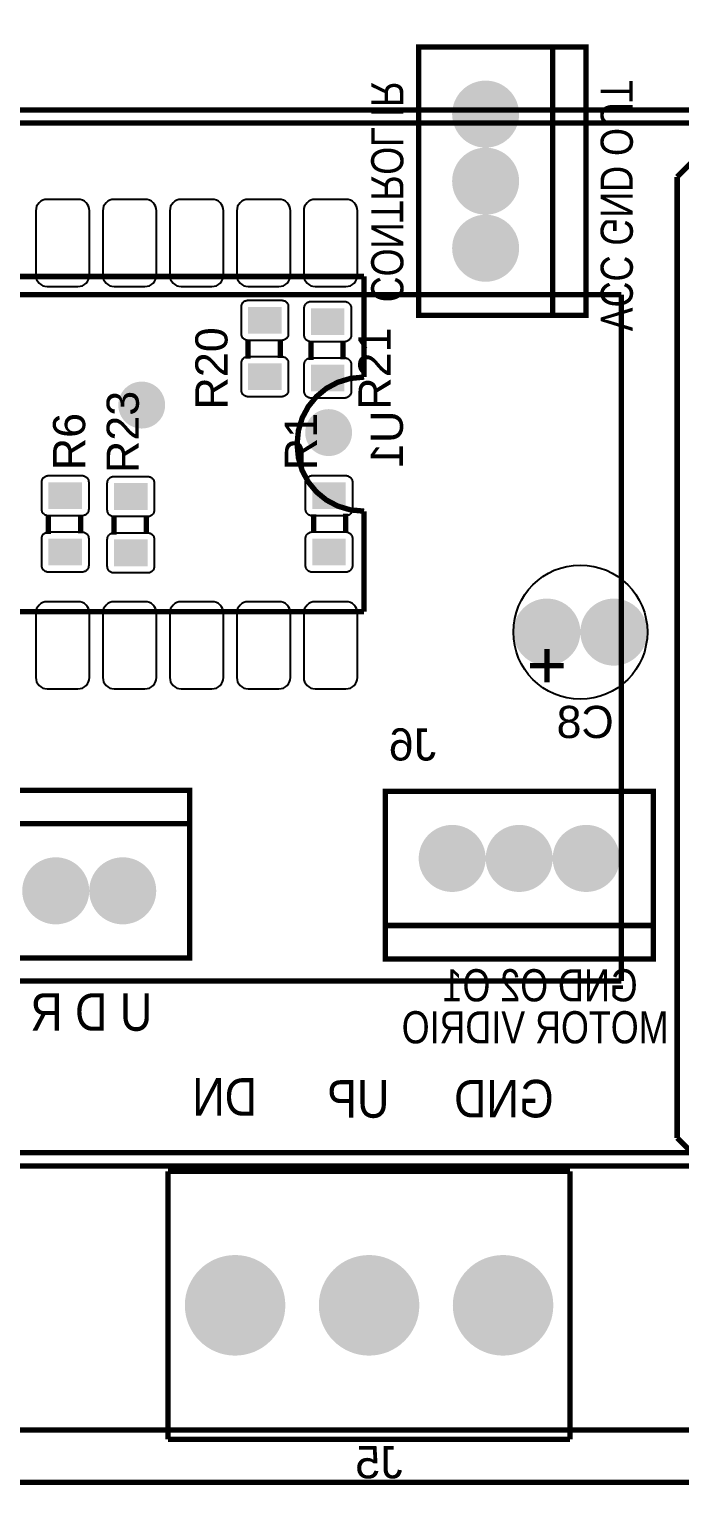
# Model space of a CAD drawing. Header units: inches. Extents: x -3.32 to 3.32, y -1.77 to 1.77.
# Drawn here: x 0.96 to 1.932, y -1.767 to 0.404 of the extents above; entities that cross this region are included whole.
import ezdxf

# ---------------------------------------------------------------- set-up
doc = ezdxf.new("R2010")
doc.units = ezdxf.units.IN
doc.layers.get('0').update_dxf_attribs({"linetype": 'CONTINUOUS'})

# ---------------------------------------------------------------- blocks, each defined once
blk = doc.blocks.new('RPAD')
blk.add_trace([(-0.5, -0.5), (-0.5, 0.5), (0.5, -0.5), (0.5, 0.5)])
blk = doc.blocks.new('EPAD')
at = {"const_width": 0.5}
blk.add_lwpolyline([(-0.25, 0, 1), (0.25, 0, 1)], format="xyb", close=True, dxfattribs=at)

msp = doc.modelspace()

# ---------------------------------------------------------------- linework, layer by layer
at = {"const_width": 0.008}
for points in [[(-3.316524, -1.763386), (3.20472, -1.763386), (3.20472, 1.763386), (-3.316524, 1.763386), (-3.316524, -1.763386)], [(-3.316524, -1.763386), (3.20472, -1.763386), (3.20472, 1.763386), (-3.316524, 1.763386), (-3.316524, -1.763386)], [(-3.316524, -1.763386), (3.20472, -1.763386), (3.20472, 1.763386), (-3.316524, 1.763386), (-3.316524, -1.763386)], [(1.541689, -0.023213), (1.791689, -0.023213), (1.791689, 0.376787), (1.541689, 0.376787), (1.541689, -0.023213)], [(1.541689, -0.023213), (1.791689, -0.023213), (1.791689, 0.376787), (1.541689, 0.376787), (1.541689, -0.023213)], [(1.541689, -0.023213), (1.791689, -0.023213), (1.791689, 0.376787), (1.541689, 0.376787), (1.541689, -0.023213)], [(1.741689, -0.023213), (1.741689, 0.376787)], [(1.741689, -0.023213), (1.741689, 0.376787)], [(1.741689, -0.023213), (1.741689, 0.376787)], [(-1.522042, 0.263387), (-1.541727, 0.283072), (2.237801, 0.283072)], [(-1.522042, 0.263387), (-1.541727, 0.283072), (2.237801, 0.283072)], [(-1.522042, 0.263387), (-1.541727, 0.283072), (2.237801, 0.283072)], [(-1.522042, -1.272046), (-1.522042, 0.263387), (2.218116, 0.263387)], [(-1.522042, -1.272046), (-1.522042, 0.263387), (2.218116, 0.263387)], [(-1.522042, -1.272046), (-1.522042, 0.263387), (2.218116, 0.263387)], [(1.927571, 0.183071), (1.968516, 0.224016)], [(1.927571, 0.183071), (1.968516, 0.224016)], [(1.927571, 0.183071), (1.968516, 0.224016)], [(1.927571, -1.25), (1.927571, 0.183071)], [(1.927571, -1.25), (1.927571, 0.183071)], [(1.927571, -1.25), (1.927571, 0.183071)], [(1.460248, 0.034646), (-0.539752, 0.034646)], [(1.460248, 0.034646), (-0.539752, 0.034646)], [(1.460248, 0.034646), (-0.539752, 0.034646)], [(1.460248, -0.115354), (1.460248, 0.034646)], [(1.460248, -0.115354), (1.460248, 0.034646)], [(1.460248, -0.115354), (1.460248, 0.034646)], [(-1.148026, 0.007482), (1.8441, 0.007482)], [(-1.148026, 0.007482), (1.8441, 0.007482)], [(-1.148026, 0.007482), (1.8441, 0.007482)], [(1.8441, 0.007482), (1.8441, -1.01614)], [(1.8441, 0.007482), (1.8441, -1.01614)], [(1.8441, 0.007482), (1.8441, -1.01614)], [(1.287154, -0.059717), (1.287154, -0.087717)], [(1.287154, -0.059717), (1.287154, -0.087717)], [(1.287154, -0.059717), (1.287154, -0.087717)], [(1.335154, -0.059717), (1.335154, -0.086717)], [(1.335154, -0.059717), (1.335154, -0.086717)], [(1.335154, -0.059717), (1.335154, -0.086717)], [(1.380965, -0.061654), (1.380965, -0.089654)], [(1.380965, -0.061654), (1.380965, -0.089654)], [(1.380965, -0.061654), (1.380965, -0.089654)], [(1.428965, -0.061654), (1.428965, -0.088654)], [(1.428965, -0.061654), (1.428965, -0.088654)], [(1.428965, -0.061654), (1.428965, -0.088654)], [(1.360248, -0.215354), (1.362248, -0.19498), (1.367998, -0.176104), (1.377123, -0.159104), (1.389248, -0.144354), (1.403998, -0.132229), (1.420998, -0.123104), (1.439873, -0.117354), (1.460248, -0.115354)], [(1.360248, -0.215354), (1.362248, -0.19498), (1.367998, -0.176104), (1.377123, -0.159104), (1.389248, -0.144354), (1.403998, -0.132229), (1.420998, -0.123104), (1.439873, -0.117354), (1.460248, -0.115354)], [(1.360248, -0.215354), (1.362248, -0.19498), (1.367998, -0.176104), (1.377123, -0.159104), (1.389248, -0.144354), (1.403998, -0.132229), (1.420998, -0.123104), (1.439873, -0.117354), (1.460248, -0.115354)], [(1.360248, -0.215354), (1.362248, -0.236017), (1.367998, -0.255026), (1.377123, -0.272044), (1.389248, -0.286729), (1.403998, -0.298743), (1.420998, -0.307745), (1.439873, -0.313395), (1.460248, -0.315354)], [(1.360248, -0.215354), (1.362248, -0.236017), (1.367998, -0.255026), (1.377123, -0.272044), (1.389248, -0.286729), (1.403998, -0.298743), (1.420998, -0.307745), (1.439873, -0.313395), (1.460248, -0.315354)], [(1.360248, -0.215354), (1.362248, -0.236017), (1.367998, -0.255026), (1.377123, -0.272044), (1.389248, -0.286729), (1.403998, -0.298743), (1.420998, -0.307745), (1.439873, -0.313395), (1.460248, -0.315354)], [(0.989185, -0.321252), (0.989185, -0.349252)], [(0.989185, -0.321252), (0.989185, -0.349252)], [(0.989185, -0.321252), (0.989185, -0.349252)], [(1.037185, -0.321252), (1.037185, -0.348252)], [(1.037185, -0.321252), (1.037185, -0.348252)], [(1.037185, -0.321252), (1.037185, -0.348252)], [(1.087035, -0.322512), (1.087035, -0.350512)], [(1.087035, -0.322512), (1.087035, -0.350512)], [(1.087035, -0.322512), (1.087035, -0.350512)], [(1.135035, -0.322512), (1.135035, -0.349512)], [(1.135035, -0.322512), (1.135035, -0.349512)], [(1.135035, -0.322512), (1.135035, -0.349512)], [(1.384886, -0.347252), (1.384886, -0.320252)], [(1.384886, -0.347252), (1.384886, -0.320252)], [(1.384886, -0.347252), (1.384886, -0.320252)], [(1.432886, -0.347252), (1.432886, -0.319252)], [(1.432886, -0.347252), (1.432886, -0.319252)], [(1.432886, -0.347252), (1.432886, -0.319252)], [(1.460248, -0.465354), (1.460248, -0.315354)], [(1.460248, -0.465354), (1.460248, -0.315354)], [(1.460248, -0.465354), (1.460248, -0.315354)], [(1.460248, -0.465354), (-0.539752, -0.465354)], [(1.460248, -0.465354), (-0.539752, -0.465354)], [(1.460248, -0.465354), (-0.539752, -0.465354)], [(1.733083, -0.570669), (1.733083, -0.520669)], [(1.733083, -0.570669), (1.733083, -0.520669)], [(1.733083, -0.570669), (1.733083, -0.520669)], [(1.708083, -0.545669), (1.758083, -0.545669)], [(1.708083, -0.545669), (1.758083, -0.545669)], [(1.708083, -0.545669), (1.758083, -0.545669)], [(0.300012, -0.981496), (1.200012, -0.981496), (1.200012, -0.731496), (0.300012, -0.731496), (0.300012, -0.981496)], [(0.300012, -0.981496), (1.200012, -0.981496), (1.200012, -0.731496), (0.300012, -0.731496), (0.300012, -0.981496)], [(0.300012, -0.981496), (1.200012, -0.981496), (1.200012, -0.731496), (0.300012, -0.731496), (0.300012, -0.981496)], [(1.491787, -0.983177), (1.891787, -0.983177), (1.891787, -0.733177), (1.491787, -0.733177), (1.491787, -0.983177)], [(1.491787, -0.983177), (1.891787, -0.983177), (1.891787, -0.733177), (1.491787, -0.733177), (1.491787, -0.983177)], [(1.491787, -0.983177), (1.891787, -0.983177), (1.891787, -0.733177), (1.491787, -0.733177), (1.491787, -0.983177)], [(1.200012, -0.781496), (0.300012, -0.781496)], [(1.200012, -0.781496), (0.300012, -0.781496)], [(1.200012, -0.781496), (0.300012, -0.781496)], [(1.491787, -0.933177), (1.891787, -0.933177)], [(1.491787, -0.933177), (1.891787, -0.933177)], [(1.491787, -0.933177), (1.891787, -0.933177)], [(1.8441, -1.01614), (-1.148026, -1.01614)], [(1.8441, -1.01614), (-1.148026, -1.01614)], [(1.8441, -1.01614), (-1.148026, -1.01614)], [(1.968516, -1.290945), (1.927571, -1.25)], [(1.968516, -1.290945), (1.927571, -1.25)], [(1.968516, -1.290945), (1.927571, -1.25)], [(2.218116, -1.272046), (-1.522042, -1.272046)], [(2.218116, -1.272046), (-1.522042, -1.272046)], [(2.218116, -1.272046), (-1.522042, -1.272046)], [(2.237801, -1.291731), (-1.541727, -1.291731)], [(2.237801, -1.291731), (-1.541727, -1.291731)], [(2.237801, -1.291731), (-1.541727, -1.291731)], [(1.167728, -1.699606), (1.167728, -1.299606)], [(1.167728, -1.299606), (1.767728, -1.299606)], [(1.167728, -1.699606), (1.167728, -1.299606)], [(1.167728, -1.299606), (1.767728, -1.299606)], [(1.167728, -1.699606), (1.167728, -1.299606)], [(1.167728, -1.299606), (1.767728, -1.299606)], [(1.767728, -1.699606), (1.767728, -1.299606)], [(1.767728, -1.699606), (1.767728, -1.299606)], [(1.767728, -1.699606), (1.767728, -1.299606)], [(2.277171, -1.685431), (-1.581097, -1.685431)], [(2.277171, -1.685431), (-1.581097, -1.685431)], [(2.277171, -1.685431), (-1.581097, -1.685431)], [(1.767728, -1.699606), (1.167728, -1.699606)], [(1.767728, -1.699606), (1.167728, -1.699606)], [(1.767728, -1.699606), (1.167728, -1.699606)]]:
    msp.add_lwpolyline(points, dxfattribs=at)
for points in [[(0.987248, 0.019646), (1.033248, 0.019646), (1.036724, 0.019984), (1.039938, 0.020957), (1.042829, 0.022503), (1.045334, 0.02456), (1.047391, 0.027065), (1.048937, 0.029956), (1.04991, 0.03317), (1.050248, 0.036646), (1.050248, 0.132646), (1.04991, 0.136122), (1.048937, 0.139336), (1.047391, 0.142227), (1.045334, 0.144731), (1.042829, 0.146788), (1.039938, 0.148334), (1.036724, 0.149307), (1.033248, 0.149646), (0.987248, 0.149646), (0.983772, 0.149307), (0.980558, 0.148334), (0.977667, 0.146788), (0.975162, 0.144731), (0.973106, 0.142227), (0.971559, 0.139336), (0.970586, 0.136122), (0.970248, 0.132646), (0.970248, 0.036646), (0.970586, 0.03317), (0.971559, 0.029956), (0.973106, 0.027065), (0.975162, 0.02456), (0.977667, 0.022503), (0.980558, 0.020957), (0.983772, 0.019984), (0.987248, 0.019646)], [(1.087248, 0.019646), (1.133248, 0.019646), (1.136724, 0.019984), (1.139938, 0.020957), (1.142829, 0.022503), (1.145334, 0.02456), (1.147391, 0.027065), (1.148937, 0.029956), (1.14991, 0.03317), (1.150248, 0.036646), (1.150248, 0.132646), (1.14991, 0.136122), (1.148937, 0.139336), (1.147391, 0.142227), (1.145334, 0.144731), (1.142829, 0.146788), (1.139938, 0.148334), (1.136724, 0.149307), (1.133248, 0.149646), (1.087248, 0.149646), (1.083772, 0.149307), (1.080558, 0.148334), (1.077667, 0.146788), (1.075162, 0.144731), (1.073106, 0.142227), (1.071559, 0.139336), (1.070586, 0.136122), (1.070248, 0.132646), (1.070248, 0.036646), (1.070586, 0.03317), (1.071559, 0.029956), (1.073106, 0.027065), (1.075162, 0.02456), (1.077667, 0.022503), (1.080558, 0.020957), (1.083772, 0.019984), (1.087248, 0.019646)], [(1.187248, 0.019646), (1.233248, 0.019646), (1.236724, 0.019984), (1.239938, 0.020957), (1.242829, 0.022503), (1.245334, 0.02456), (1.247391, 0.027065), (1.248937, 0.029956), (1.24991, 0.03317), (1.250248, 0.036646), (1.250248, 0.132646), (1.24991, 0.136122), (1.248937, 0.139336), (1.247391, 0.142227), (1.245334, 0.144731), (1.242829, 0.146788), (1.239938, 0.148334), (1.236724, 0.149307), (1.233248, 0.149646), (1.187248, 0.149646), (1.183772, 0.149307), (1.180558, 0.148334), (1.177667, 0.146788), (1.175162, 0.144731), (1.173106, 0.142227), (1.171559, 0.139336), (1.170586, 0.136122), (1.170248, 0.132646), (1.170248, 0.036646), (1.170586, 0.03317), (1.171559, 0.029956), (1.173106, 0.027065), (1.175162, 0.02456), (1.177667, 0.022503), (1.180558, 0.020957), (1.183772, 0.019984), (1.187248, 0.019646)], [(1.287248, 0.019646), (1.333248, 0.019646), (1.336724, 0.019984), (1.339938, 0.020957), (1.342829, 0.022503), (1.345334, 0.02456), (1.347391, 0.027065), (1.348937, 0.029956), (1.34991, 0.03317), (1.350248, 0.036646), (1.350248, 0.132646), (1.34991, 0.136122), (1.348937, 0.139336), (1.347391, 0.142227), (1.345334, 0.144731), (1.342829, 0.146788), (1.339938, 0.148334), (1.336724, 0.149307), (1.333248, 0.149646), (1.287248, 0.149646), (1.283772, 0.149307), (1.280558, 0.148334), (1.277667, 0.146788), (1.275162, 0.144731), (1.273106, 0.142227), (1.271559, 0.139336), (1.270586, 0.136122), (1.270248, 0.132646), (1.270248, 0.036646), (1.270586, 0.03317), (1.271559, 0.029956), (1.273106, 0.027065), (1.275162, 0.02456), (1.277667, 0.022503), (1.280558, 0.020957), (1.283772, 0.019984), (1.287248, 0.019646)], [(1.387248, 0.019646), (1.433248, 0.019646), (1.436724, 0.019984), (1.439938, 0.020957), (1.442829, 0.022503), (1.445334, 0.02456), (1.447391, 0.027065), (1.448937, 0.029956), (1.44991, 0.03317), (1.450248, 0.036646), (1.450248, 0.132646), (1.44991, 0.136122), (1.448937, 0.139336), (1.447391, 0.142227), (1.445334, 0.144731), (1.442829, 0.146788), (1.439938, 0.148334), (1.436724, 0.149307), (1.433248, 0.149646), (1.387248, 0.149646), (1.383772, 0.149307), (1.380558, 0.148334), (1.377667, 0.146788), (1.375162, 0.144731), (1.373106, 0.142227), (1.371559, 0.139336), (1.370586, 0.136122), (1.370248, 0.132646), (1.370248, 0.036646), (1.370586, 0.03317), (1.371559, 0.029956), (1.373106, 0.027065), (1.375162, 0.02456), (1.377667, 0.022503), (1.380558, 0.020957), (1.383772, 0.019984), (1.387248, 0.019646)], [(1.347154, -0.010717), (1.347154, -0.050717), (1.347103, -0.051756), (1.346955, -0.052761), (1.346713, -0.053728), (1.346382, -0.054652), (1.345967, -0.055528), (1.345472, -0.056352), (1.344903, -0.05712), (1.344263, -0.057826), (1.343557, -0.058466), (1.342789, -0.059035), (1.341965, -0.05953), (1.341089, -0.059945), (1.340165, -0.060276), (1.339198, -0.060518), (1.338193, -0.060666), (1.337154, -0.060717), (1.287154, -0.060717), (1.286114, -0.060666), (1.285109, -0.060518), (1.284142, -0.060276), (1.283218, -0.059945), (1.282342, -0.05953), (1.281518, -0.059035), (1.28075, -0.058466), (1.280044, -0.057826), (1.279404, -0.05712), (1.278835, -0.056352), (1.27834, -0.055528), (1.277925, -0.054652), (1.277594, -0.053728), (1.277352, -0.052761), (1.277204, -0.051756), (1.277154, -0.050717), (1.277154, -0.010717), (1.277204, -0.009677), (1.277352, -0.008672), (1.277594, -0.007705), (1.277925, -0.006781), (1.27834, -0.005905), (1.278835, -0.005081), (1.279404, -0.004313), (1.280044, -0.003607), (1.28075, -0.002967), (1.281518, -0.002398), (1.282342, -0.001903), (1.283218, -0.001488), (1.284142, -0.001157), (1.285109, -0.000915), (1.286114, -0.000767), (1.287154, -0.000717), (1.337154, -0.000717), (1.338193, -0.000767), (1.339198, -0.000915), (1.340165, -0.001157), (1.341089, -0.001488), (1.341965, -0.001903), (1.342789, -0.002398), (1.343557, -0.002967), (1.344263, -0.003607), (1.344903, -0.004313), (1.345472, -0.005081), (1.345967, -0.005905), (1.346382, -0.006781), (1.346713, -0.007705), (1.346955, -0.008672), (1.347103, -0.009677), (1.347154, -0.010717)], [(1.440965, -0.012654), (1.440965, -0.052654), (1.440914, -0.053693), (1.440766, -0.054698), (1.440524, -0.055665), (1.440193, -0.056589), (1.439778, -0.057465), (1.439283, -0.058289), (1.438714, -0.059057), (1.438074, -0.059763), (1.437368, -0.060403), (1.4366, -0.060972), (1.435776, -0.061467), (1.4349, -0.061882), (1.433976, -0.062213), (1.433009, -0.062455), (1.432004, -0.062603), (1.430965, -0.062654), (1.380965, -0.062654), (1.379925, -0.062603), (1.37892, -0.062455), (1.377953, -0.062213), (1.377029, -0.061882), (1.376153, -0.061467), (1.375329, -0.060972), (1.374561, -0.060403), (1.373855, -0.059763), (1.373215, -0.059057), (1.372646, -0.058289), (1.372151, -0.057465), (1.371736, -0.056589), (1.371406, -0.055665), (1.371163, -0.054698), (1.371015, -0.053693), (1.370965, -0.052654), (1.370965, -0.012654), (1.371015, -0.011614), (1.371163, -0.010609), (1.371406, -0.009642), (1.371736, -0.008718), (1.372151, -0.007842), (1.372646, -0.007018), (1.373215, -0.00625), (1.373855, -0.005544), (1.374561, -0.004904), (1.375329, -0.004335), (1.376153, -0.00384), (1.377029, -0.003425), (1.377953, -0.003094), (1.37892, -0.002852), (1.379925, -0.002704), (1.380965, -0.002654), (1.430965, -0.002654), (1.432004, -0.002704), (1.433009, -0.002852), (1.433976, -0.003094), (1.4349, -0.003425), (1.435776, -0.00384), (1.4366, -0.004335), (1.437368, -0.004904), (1.438074, -0.005544), (1.438714, -0.00625), (1.439283, -0.007018), (1.439778, -0.007842), (1.440193, -0.008718), (1.440524, -0.009642), (1.440766, -0.010609), (1.440914, -0.011614), (1.440965, -0.012654)], [(1.347154, -0.094717), (1.347154, -0.134717), (1.347103, -0.135756), (1.346955, -0.136761), (1.346713, -0.137728), (1.346382, -0.138652), (1.345967, -0.139528), (1.345472, -0.140352), (1.344903, -0.14112), (1.344263, -0.141826), (1.343557, -0.142466), (1.342789, -0.143035), (1.341965, -0.14353), (1.341089, -0.143945), (1.340165, -0.144276), (1.339198, -0.144518), (1.338193, -0.144666), (1.337154, -0.144717), (1.287154, -0.144717), (1.286114, -0.144666), (1.285109, -0.144518), (1.284142, -0.144276), (1.283218, -0.143945), (1.282342, -0.14353), (1.281518, -0.143035), (1.28075, -0.142466), (1.280044, -0.141826), (1.279404, -0.14112), (1.278835, -0.140352), (1.27834, -0.139528), (1.277925, -0.138652), (1.277594, -0.137728), (1.277352, -0.136761), (1.277204, -0.135756), (1.277154, -0.134717), (1.277154, -0.094717), (1.277204, -0.093677), (1.277352, -0.092672), (1.277594, -0.091705), (1.277925, -0.090781), (1.27834, -0.089905), (1.278835, -0.089081), (1.279404, -0.088313), (1.280044, -0.087607), (1.28075, -0.086967), (1.281518, -0.086398), (1.282342, -0.085903), (1.283218, -0.085488), (1.284142, -0.085157), (1.285109, -0.084915), (1.286114, -0.084767), (1.287154, -0.084717), (1.337154, -0.084717), (1.338193, -0.084767), (1.339198, -0.084915), (1.340165, -0.085157), (1.341089, -0.085488), (1.341965, -0.085903), (1.342789, -0.086398), (1.343557, -0.086967), (1.344263, -0.087607), (1.344903, -0.088313), (1.345472, -0.089081), (1.345967, -0.089905), (1.346382, -0.090781), (1.346713, -0.091705), (1.346955, -0.092672), (1.347103, -0.093677), (1.347154, -0.094717)], [(1.440965, -0.096654), (1.440965, -0.136654), (1.440914, -0.137693), (1.440766, -0.138698), (1.440524, -0.139665), (1.440193, -0.140589), (1.439778, -0.141465), (1.439283, -0.142289), (1.438714, -0.143057), (1.438074, -0.143763), (1.437368, -0.144403), (1.4366, -0.144972), (1.435776, -0.145467), (1.4349, -0.145882), (1.433976, -0.146213), (1.433009, -0.146455), (1.432004, -0.146603), (1.430965, -0.146654), (1.380965, -0.146654), (1.379925, -0.146603), (1.37892, -0.146455), (1.377953, -0.146213), (1.377029, -0.145882), (1.376153, -0.145467), (1.375329, -0.144972), (1.374561, -0.144403), (1.373855, -0.143763), (1.373215, -0.143057), (1.372646, -0.142289), (1.372151, -0.141465), (1.371736, -0.140589), (1.371406, -0.139665), (1.371163, -0.138698), (1.371015, -0.137693), (1.370965, -0.136654), (1.370965, -0.096654), (1.371015, -0.095614), (1.371163, -0.094609), (1.371406, -0.093642), (1.371736, -0.092718), (1.372151, -0.091842), (1.372646, -0.091018), (1.373215, -0.09025), (1.373855, -0.089544), (1.374561, -0.088904), (1.375329, -0.088335), (1.376153, -0.08784), (1.377029, -0.087425), (1.377953, -0.087094), (1.37892, -0.086852), (1.379925, -0.086704), (1.380965, -0.086654), (1.430965, -0.086654), (1.432004, -0.086704), (1.433009, -0.086852), (1.433976, -0.087094), (1.4349, -0.087425), (1.435776, -0.08784), (1.4366, -0.088335), (1.437368, -0.088904), (1.438074, -0.089544), (1.438714, -0.09025), (1.439283, -0.091018), (1.439778, -0.091842), (1.440193, -0.092718), (1.440524, -0.093642), (1.440766, -0.094609), (1.440914, -0.095614), (1.440965, -0.096654)], [(1.049185, -0.272252), (1.049185, -0.312252), (1.049135, -0.313291), (1.048986, -0.314296), (1.048744, -0.315263), (1.048413, -0.316187), (1.047999, -0.317064), (1.047504, -0.317888), (1.046935, -0.318656), (1.046294, -0.319361), (1.045588, -0.320002), (1.044821, -0.320571), (1.043997, -0.321065), (1.04312, -0.32148), (1.042196, -0.321811), (1.04123, -0.322053), (1.040224, -0.322202), (1.039185, -0.322252), (0.989185, -0.322252), (0.988146, -0.322202), (0.987141, -0.322053), (0.986174, -0.321811), (0.98525, -0.32148), (0.984373, -0.321065), (0.983549, -0.320571), (0.982782, -0.320002), (0.982076, -0.319361), (0.981435, -0.318656), (0.980866, -0.317888), (0.980371, -0.317064), (0.979957, -0.316187), (0.979626, -0.315263), (0.979384, -0.314296), (0.979235, -0.313291), (0.979185, -0.312252), (0.979185, -0.272252), (0.979235, -0.271213), (0.979384, -0.270207), (0.979626, -0.269241), (0.979957, -0.268317), (0.980371, -0.26744), (0.980866, -0.266616), (0.981435, -0.265848), (0.982076, -0.265143), (0.982782, -0.264502), (0.983549, -0.263933), (0.984373, -0.263439), (0.98525, -0.263024), (0.986174, -0.262693), (0.987141, -0.262451), (0.988146, -0.262302), (0.989185, -0.262252), (1.039185, -0.262252), (1.040224, -0.262302), (1.04123, -0.262451), (1.042196, -0.262693), (1.04312, -0.263024), (1.043997, -0.263439), (1.044821, -0.263933), (1.045588, -0.264502), (1.046294, -0.265143), (1.046935, -0.265848), (1.047504, -0.266616), (1.047999, -0.26744), (1.048413, -0.268317), (1.048744, -0.269241), (1.048986, -0.270207), (1.049135, -0.271213), (1.049185, -0.272252)], [(1.147035, -0.273512), (1.147035, -0.313512), (1.146985, -0.314551), (1.146837, -0.315556), (1.146594, -0.316523), (1.146264, -0.317447), (1.145849, -0.318324), (1.145354, -0.319148), (1.144785, -0.319915), (1.144145, -0.320621), (1.143439, -0.321261), (1.142671, -0.321831), (1.141847, -0.322325), (1.140971, -0.32274), (1.140047, -0.323071), (1.13908, -0.323313), (1.138075, -0.323461), (1.137035, -0.323512), (1.087035, -0.323512), (1.085996, -0.323461), (1.084991, -0.323313), (1.084024, -0.323071), (1.0831, -0.32274), (1.082224, -0.322325), (1.0814, -0.321831), (1.080632, -0.321261), (1.079926, -0.320621), (1.079286, -0.319915), (1.078717, -0.319148), (1.078222, -0.318324), (1.077807, -0.317447), (1.077476, -0.316523), (1.077234, -0.315556), (1.077086, -0.314551), (1.077035, -0.313512), (1.077035, -0.273512), (1.077086, -0.272472), (1.077234, -0.271467), (1.077476, -0.2705), (1.077807, -0.269576), (1.078222, -0.2687), (1.078717, -0.267876), (1.079286, -0.267108), (1.079926, -0.266402), (1.080632, -0.265762), (1.0814, -0.265193), (1.082224, -0.264698), (1.0831, -0.264283), (1.084024, -0.263953), (1.084991, -0.263711), (1.085996, -0.263562), (1.087035, -0.263512), (1.137035, -0.263512), (1.138075, -0.263562), (1.13908, -0.263711), (1.140047, -0.263953), (1.140971, -0.264283), (1.141847, -0.264698), (1.142671, -0.265193), (1.143439, -0.265762), (1.144145, -0.266402), (1.144785, -0.267108), (1.145354, -0.267876), (1.145849, -0.2687), (1.146264, -0.269576), (1.146594, -0.2705), (1.146837, -0.271467), (1.146985, -0.272472), (1.147035, -0.273512)], [(1.372886, -0.312252), (1.372886, -0.272252), (1.372936, -0.271213), (1.373085, -0.270207), (1.373327, -0.269241), (1.373657, -0.268317), (1.374072, -0.26744), (1.374567, -0.266616), (1.375136, -0.265848), (1.375776, -0.265143), (1.376483, -0.264502), (1.37725, -0.263933), (1.378074, -0.263439), (1.37895, -0.263024), (1.379874, -0.262693), (1.380841, -0.262451), (1.381846, -0.262302), (1.382886, -0.262252), (1.432886, -0.262252), (1.433925, -0.262302), (1.43493, -0.262451), (1.435897, -0.262693), (1.436821, -0.263024), (1.437698, -0.263439), (1.438522, -0.263933), (1.439289, -0.264502), (1.439995, -0.265143), (1.440635, -0.265848), (1.441205, -0.266616), (1.4417, -0.26744), (1.442114, -0.268317), (1.442445, -0.269241), (1.442687, -0.270207), (1.442835, -0.271213), (1.442886, -0.272252), (1.442886, -0.312252), (1.442835, -0.313291), (1.442687, -0.314296), (1.442445, -0.315263), (1.442114, -0.316187), (1.4417, -0.317064), (1.441205, -0.317888), (1.440635, -0.318656), (1.439995, -0.319361), (1.439289, -0.320002), (1.438522, -0.320571), (1.437698, -0.321065), (1.436821, -0.32148), (1.435897, -0.321811), (1.43493, -0.322053), (1.433925, -0.322202), (1.432886, -0.322252), (1.382886, -0.322252), (1.381846, -0.322202), (1.380841, -0.322053), (1.379874, -0.321811), (1.37895, -0.32148), (1.378074, -0.321065), (1.37725, -0.320571), (1.376483, -0.320002), (1.375776, -0.319361), (1.375136, -0.318656), (1.374567, -0.317888), (1.374072, -0.317064), (1.373657, -0.316187), (1.373327, -0.315263), (1.373085, -0.314296), (1.372936, -0.313291), (1.372886, -0.312252)], [(1.049185, -0.356252), (1.049185, -0.396252), (1.049135, -0.397291), (1.048986, -0.398296), (1.048744, -0.399263), (1.048413, -0.400187), (1.047999, -0.401064), (1.047504, -0.401888), (1.046935, -0.402656), (1.046294, -0.403361), (1.045588, -0.404002), (1.044821, -0.404571), (1.043997, -0.405065), (1.04312, -0.40548), (1.042196, -0.405811), (1.04123, -0.406053), (1.040224, -0.406202), (1.039185, -0.406252), (0.989185, -0.406252), (0.988146, -0.406202), (0.987141, -0.406053), (0.986174, -0.405811), (0.98525, -0.40548), (0.984373, -0.405065), (0.983549, -0.404571), (0.982782, -0.404002), (0.982076, -0.403361), (0.981435, -0.402656), (0.980866, -0.401888), (0.980371, -0.401064), (0.979957, -0.400187), (0.979626, -0.399263), (0.979384, -0.398296), (0.979235, -0.397291), (0.979185, -0.396252), (0.979185, -0.356252), (0.979235, -0.355213), (0.979384, -0.354207), (0.979626, -0.353241), (0.979957, -0.352317), (0.980371, -0.35144), (0.980866, -0.350616), (0.981435, -0.349848), (0.982076, -0.349143), (0.982782, -0.348502), (0.983549, -0.347933), (0.984373, -0.347439), (0.98525, -0.347024), (0.986174, -0.346693), (0.987141, -0.346451), (0.988146, -0.346302), (0.989185, -0.346252), (1.039185, -0.346252), (1.040224, -0.346302), (1.04123, -0.346451), (1.042196, -0.346693), (1.04312, -0.347024), (1.043997, -0.347439), (1.044821, -0.347933), (1.045588, -0.348502), (1.046294, -0.349143), (1.046935, -0.349848), (1.047504, -0.350616), (1.047999, -0.35144), (1.048413, -0.352317), (1.048744, -0.353241), (1.048986, -0.354207), (1.049135, -0.355213), (1.049185, -0.356252)], [(1.372886, -0.396252), (1.372886, -0.356252), (1.372936, -0.355213), (1.373085, -0.354207), (1.373327, -0.353241), (1.373657, -0.352317), (1.374072, -0.35144), (1.374567, -0.350616), (1.375136, -0.349848), (1.375776, -0.349143), (1.376483, -0.348502), (1.37725, -0.347933), (1.378074, -0.347439), (1.37895, -0.347024), (1.379874, -0.346693), (1.380841, -0.346451), (1.381846, -0.346302), (1.382886, -0.346252), (1.432886, -0.346252), (1.433925, -0.346302), (1.43493, -0.346451), (1.435897, -0.346693), (1.436821, -0.347024), (1.437698, -0.347439), (1.438522, -0.347933), (1.439289, -0.348502), (1.439995, -0.349143), (1.440635, -0.349848), (1.441205, -0.350616), (1.4417, -0.35144), (1.442114, -0.352317), (1.442445, -0.353241), (1.442687, -0.354207), (1.442835, -0.355213), (1.442886, -0.356252), (1.442886, -0.396252), (1.442835, -0.397291), (1.442687, -0.398296), (1.442445, -0.399263), (1.442114, -0.400187), (1.4417, -0.401064), (1.441205, -0.401888), (1.440635, -0.402656), (1.439995, -0.403361), (1.439289, -0.404002), (1.438522, -0.404571), (1.437698, -0.405065), (1.436821, -0.40548), (1.435897, -0.405811), (1.43493, -0.406053), (1.433925, -0.406202), (1.432886, -0.406252), (1.382886, -0.406252), (1.381846, -0.406202), (1.380841, -0.406053), (1.379874, -0.405811), (1.37895, -0.40548), (1.378074, -0.405065), (1.37725, -0.404571), (1.376483, -0.404002), (1.375776, -0.403361), (1.375136, -0.402656), (1.374567, -0.401888), (1.374072, -0.401064), (1.373657, -0.400187), (1.373327, -0.399263), (1.373085, -0.398296), (1.372936, -0.397291), (1.372886, -0.396252)], [(1.147035, -0.357512), (1.147035, -0.397512), (1.146985, -0.398551), (1.146837, -0.399556), (1.146594, -0.400523), (1.146264, -0.401447), (1.145849, -0.402324), (1.145354, -0.403148), (1.144785, -0.403915), (1.144145, -0.404621), (1.143439, -0.405261), (1.142671, -0.405831), (1.141847, -0.406325), (1.140971, -0.40674), (1.140047, -0.407071), (1.13908, -0.407313), (1.138075, -0.407461), (1.137035, -0.407512), (1.087035, -0.407512), (1.085996, -0.407461), (1.084991, -0.407313), (1.084024, -0.407071), (1.0831, -0.40674), (1.082224, -0.406325), (1.0814, -0.405831), (1.080632, -0.405261), (1.079926, -0.404621), (1.079286, -0.403915), (1.078717, -0.403148), (1.078222, -0.402324), (1.077807, -0.401447), (1.077476, -0.400523), (1.077234, -0.399556), (1.077086, -0.398551), (1.077035, -0.397512), (1.077035, -0.357512), (1.077086, -0.356472), (1.077234, -0.355467), (1.077476, -0.3545), (1.077807, -0.353576), (1.078222, -0.3527), (1.078717, -0.351876), (1.079286, -0.351108), (1.079926, -0.350402), (1.080632, -0.349762), (1.0814, -0.349193), (1.082224, -0.348698), (1.0831, -0.348283), (1.084024, -0.347953), (1.084991, -0.347711), (1.085996, -0.347562), (1.087035, -0.347512), (1.137035, -0.347512), (1.138075, -0.347562), (1.13908, -0.347711), (1.140047, -0.347953), (1.140971, -0.348283), (1.141847, -0.348698), (1.142671, -0.349193), (1.143439, -0.349762), (1.144145, -0.350402), (1.144785, -0.351108), (1.145354, -0.351876), (1.145849, -0.3527), (1.146264, -0.353576), (1.146594, -0.3545), (1.146837, -0.355467), (1.146985, -0.356472), (1.147035, -0.357512)], [(1.033248, -0.450354), (0.987248, -0.450354), (0.983772, -0.450693), (0.980558, -0.451666), (0.977667, -0.453212), (0.975162, -0.455269), (0.973106, -0.457773), (0.971559, -0.460664), (0.970586, -0.463878), (0.970248, -0.467354), (0.970248, -0.563354), (0.970586, -0.56683), (0.971559, -0.570044), (0.973106, -0.572935), (0.975162, -0.57544), (0.977667, -0.577497), (0.980558, -0.579043), (0.983772, -0.580016), (0.987248, -0.580354), (1.033248, -0.580354), (1.036724, -0.580016), (1.039938, -0.579043), (1.042829, -0.577497), (1.045334, -0.57544), (1.047391, -0.572935), (1.048937, -0.570044), (1.04991, -0.56683), (1.050248, -0.563354), (1.050248, -0.467354), (1.04991, -0.463878), (1.048937, -0.460664), (1.047391, -0.457773), (1.045334, -0.455269), (1.042829, -0.453212), (1.039938, -0.451666), (1.036724, -0.450693), (1.033248, -0.450354)], [(1.133248, -0.450354), (1.087248, -0.450354), (1.083772, -0.450693), (1.080558, -0.451666), (1.077667, -0.453212), (1.075162, -0.455269), (1.073106, -0.457773), (1.071559, -0.460664), (1.070586, -0.463878), (1.070248, -0.467354), (1.070248, -0.563354), (1.070586, -0.56683), (1.071559, -0.570044), (1.073106, -0.572935), (1.075162, -0.57544), (1.077667, -0.577497), (1.080558, -0.579043), (1.083772, -0.580016), (1.087248, -0.580354), (1.133248, -0.580354), (1.136724, -0.580016), (1.139938, -0.579043), (1.142829, -0.577497), (1.145334, -0.57544), (1.147391, -0.572935), (1.148937, -0.570044), (1.14991, -0.56683), (1.150248, -0.563354), (1.150248, -0.467354), (1.14991, -0.463878), (1.148937, -0.460664), (1.147391, -0.457773), (1.145334, -0.455269), (1.142829, -0.453212), (1.139938, -0.451666), (1.136724, -0.450693), (1.133248, -0.450354)], [(1.233248, -0.450354), (1.187248, -0.450354), (1.183772, -0.450693), (1.180558, -0.451666), (1.177667, -0.453212), (1.175162, -0.455269), (1.173106, -0.457773), (1.171559, -0.460664), (1.170586, -0.463878), (1.170248, -0.467354), (1.170248, -0.563354), (1.170586, -0.56683), (1.171559, -0.570044), (1.173106, -0.572935), (1.175162, -0.57544), (1.177667, -0.577497), (1.180558, -0.579043), (1.183772, -0.580016), (1.187248, -0.580354), (1.233248, -0.580354), (1.236724, -0.580016), (1.239938, -0.579043), (1.242829, -0.577497), (1.245334, -0.57544), (1.247391, -0.572935), (1.248937, -0.570044), (1.24991, -0.56683), (1.250248, -0.563354), (1.250248, -0.467354), (1.24991, -0.463878), (1.248937, -0.460664), (1.247391, -0.457773), (1.245334, -0.455269), (1.242829, -0.453212), (1.239938, -0.451666), (1.236724, -0.450693), (1.233248, -0.450354)], [(1.333248, -0.450354), (1.287248, -0.450354), (1.283772, -0.450693), (1.280558, -0.451666), (1.277667, -0.453212), (1.275162, -0.455269), (1.273106, -0.457773), (1.271559, -0.460664), (1.270586, -0.463878), (1.270248, -0.467354), (1.270248, -0.563354), (1.270586, -0.56683), (1.271559, -0.570044), (1.273106, -0.572935), (1.275162, -0.57544), (1.277667, -0.577497), (1.280558, -0.579043), (1.283772, -0.580016), (1.287248, -0.580354), (1.333248, -0.580354), (1.336724, -0.580016), (1.339938, -0.579043), (1.342829, -0.577497), (1.345334, -0.57544), (1.347391, -0.572935), (1.348937, -0.570044), (1.34991, -0.56683), (1.350248, -0.563354), (1.350248, -0.467354), (1.34991, -0.463878), (1.348937, -0.460664), (1.347391, -0.457773), (1.345334, -0.455269), (1.342829, -0.453212), (1.339938, -0.451666), (1.336724, -0.450693), (1.333248, -0.450354)], [(1.433248, -0.450354), (1.387248, -0.450354), (1.383772, -0.450693), (1.380558, -0.451666), (1.377667, -0.453212), (1.375162, -0.455269), (1.373106, -0.457773), (1.371559, -0.460664), (1.370586, -0.463878), (1.370248, -0.467354), (1.370248, -0.563354), (1.370586, -0.56683), (1.371559, -0.570044), (1.373106, -0.572935), (1.375162, -0.57544), (1.377667, -0.577497), (1.380558, -0.579043), (1.383772, -0.580016), (1.387248, -0.580354), (1.433248, -0.580354), (1.436724, -0.580016), (1.439938, -0.579043), (1.442829, -0.577497), (1.445334, -0.57544), (1.447391, -0.572935), (1.448937, -0.570044), (1.44991, -0.56683), (1.450248, -0.563354), (1.450248, -0.467354), (1.44991, -0.463878), (1.448937, -0.460664), (1.447391, -0.457773), (1.445334, -0.455269), (1.442829, -0.453212), (1.439938, -0.451666), (1.436724, -0.450693), (1.433248, -0.450354)]]:
    msp.add_lwpolyline(points, close=True)
msp.add_circle((1.783083, -0.495669), 0.1)
msp.add_circle((1.783083, -0.495669), 0.1)
msp.add_circle((1.783083, -0.495669), 0.1)

# ---------------------------------------------------------------- block references
for p, xscale, yscale in [((1.641689, 0.276787), 0.1, 0.1), ((1.641689, 0.176787), 0.1, 0.1), ((1.641689, 0.076787), 0.1, 0.1), ((1.128358, -0.157087), 0.07, 0.07), ((1.40735, -0.198157), 0.07, 0.07), ((1.733083, -0.495669), 0.1, 0.1), ((1.833083, -0.495669), 0.1, 0.1), ((1.591787, -0.833177), 0.1, 0.1), ((1.691787, -0.833177), 0.1, 0.1), ((1.791787, -0.833177), 0.1, 0.1), ((1.000012, -0.881496), 0.1, 0.1), ((1.100012, -0.881496), 0.1, 0.1), ((1.267728, -1.499606), 0.15, 0.15), ((1.467728, -1.499606), 0.15, 0.15), ((1.667728, -1.499606), 0.15, 0.15)]:
    msp.add_blockref('EPAD', p, dxfattribs=dict(xscale=xscale, yscale=yscale))
at = {"xscale": 0.04, "yscale": 0.05}
for p, rotation in [((1.312154, -0.030717), -90), ((1.405965, -0.032654), -90), ((1.312154, -0.114717), -90), ((1.405965, -0.116654), -90), ((1.014185, -0.292252), -90), ((1.112035, -0.293512), -90), ((1.407886, -0.292252), 90), ((1.014185, -0.376252), -90), ((1.112035, -0.377512), -90), ((1.407886, -0.376252), 90)]:
    msp.add_blockref('RPAD', p, dxfattribs=dict(at, rotation=rotation))

# ---------------------------------------------------------------- texts
at = {"text_generation_flag": 2}
for s, rotation, width, p in [('VCC GND OUT', -90, 0.833333, (1.813374, -0.047102)), ('VCC GND OUT', -90, 0.833333, (1.813374, -0.047102)), ('VCC GND OUT', -90, 0.833333, (1.813374, -0.047102)), ('CONTROL IR', -90, 0.833333, (1.470854, -0.003795)), ('CONTROL IR', -90, 0.833333, (1.470854, -0.003795)), ('CONTROL IR', -90, 0.833333, (1.470854, -0.003795)), ('U1', 90, 1.041667, (1.518248, -0.165354)), ('U1', 90, 1.041667, (1.518248, -0.165354)), ('U1', 90, 1.041667, (1.518248, -0.165354))]:
    msp.add_text(s, height=0.048, rotation=rotation, dxfattribs=dict(at, width=width)).set_placement(p)
at = {"width": 1.041667}
for s, p in [('R20', (1.256413, -0.163756)), ('R20', (1.256413, -0.163756)), ('R20', (1.256413, -0.163756)), ('R21', (1.499894, -0.164071)), ('R21', (1.499894, -0.164071)), ('R21', (1.499894, -0.164071)), ('R23', (1.124035, -0.258512)), ('R23', (1.124035, -0.258512)), ('R23', (1.124035, -0.258512)), ('R6', (1.044004, -0.254331)), ('R6', (1.044004, -0.254331)), ('R6', (1.044004, -0.254331)), ('R1', (1.389941, -0.254331)), ('R1', (1.389941, -0.254331)), ('R1', (1.389941, -0.254331))]:
    msp.add_text(s, height=0.048, rotation=90, dxfattribs=at).set_placement(p)
at = {"text_generation_flag": 2}
for s, height, width, p in [('C8', 0.048, 1.041667, (1.833083, -0.653669)), ('C8', 0.048, 1.041667, (1.833083, -0.653669)), ('C8', 0.048, 1.041667, (1.833083, -0.653669)), ('J6', 0.048, 1.041667, (1.567787, -0.687177)), ('J6', 0.048, 1.041667, (1.567787, -0.687177)), ('J6', 0.048, 1.041667, (1.567787, -0.687177)), ('GND O2 O1', 0.048, 0.833333, (1.868638, -1.046358)), ('GND O2 O1', 0.048, 0.833333, (1.868638, -1.046358)), ('GND O2 O1', 0.048, 0.833333, (1.868638, -1.046358)), ('U D R L GND GND', 0.056, 0.892857, (1.144106, -1.090165)), ('U D R L GND GND', 0.056, 0.892857, (1.144106, -1.090165)), ('U D R L GND GND', 0.056, 0.892857, (1.144106, -1.090165)), ('MOTOR VIDRIO', 0.048, 0.833333, (1.914618, -1.108976)), ('MOTOR VIDRIO', 0.048, 0.833333, (1.914618, -1.108976)), ('MOTOR VIDRIO', 0.048, 0.833333, (1.914618, -1.108976)), ('DN', 0.056, 0.892857, (1.30055, -1.216761)), ('DN', 0.056, 0.892857, (1.30055, -1.216761)), ('DN', 0.056, 0.892857, (1.30055, -1.216761)), ('UP', 0.056, 0.892857, (1.498008, -1.219815)), ('UP', 0.056, 0.892857, (1.498008, -1.219815)), ('UP', 0.056, 0.892857, (1.498008, -1.219815)), ('GND', 0.056, 0.892857, (1.743295, -1.219402)), ('GND', 0.056, 0.892857, (1.743295, -1.219402)), ('GND', 0.056, 0.892857, (1.743295, -1.219402)), ('J5', 0.048, 1.041667, (1.517728, -1.757606)), ('J5', 0.048, 1.041667, (1.517728, -1.757606)), ('J5', 0.048, 1.041667, (1.517728, -1.757606))]:
    msp.add_text(s, height=height, dxfattribs=dict(at, width=width)).set_placement(p)

doc.saveas('drawing.dxf')
